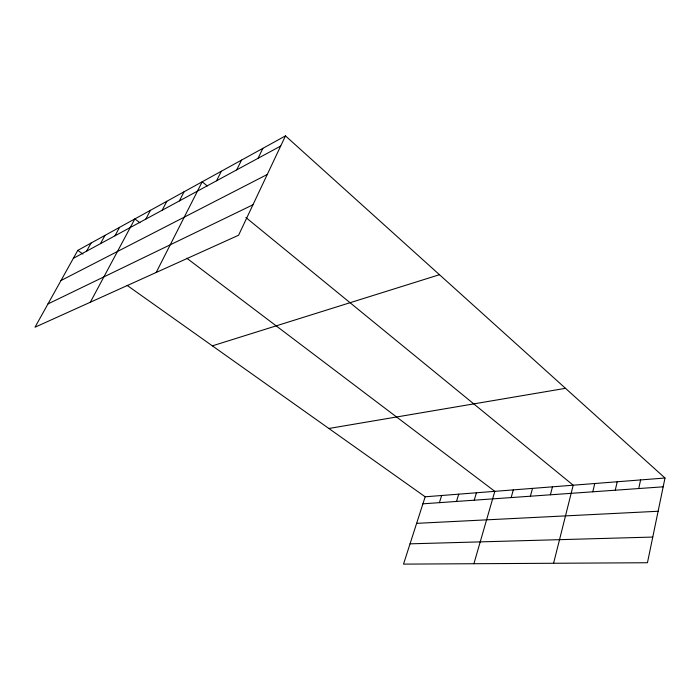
<?xml version="1.0" encoding="UTF-8"?>
<svg xmlns="http://www.w3.org/2000/svg" width="700" height="700" viewBox="0 0 700 700"><rect width="100%" height="100%" fill="white"/><g stroke="black" fill="none" stroke-linecap="round" stroke-linejoin="round"><path stroke-width="1.05" d="M665 478.021L647.447 562.739L403.515 564.121L425.171 496.79L665 478.021L285.477 135.879L77.779 250.381L35 327.224L238.578 235.244L285.477 135.879M638.724 488.548L640.614 479.929M615.274 490.201L617.216 481.758M592.778 491.802L594.773 483.516M553.586 563.273L573.204 485.205L245.875 217.516M550.384 494.804L552.466 486.824M530.399 496.213L532.516 488.39M511.157 497.577L513.31 489.895M473.918 563.719L494.804 491.339L186.804 258.221M474.233 500.194L476.438 492.774M456.496 501.445L458.727 494.165M439.408 502.661L441.648 495.495M258.072 158.287L262.859 148.347M236.731 169.846L241.509 160.125M216.562 180.775L221.314 171.255M156.196 272.466L202.195 181.799L207.244 185.929M179.357 200.926L184.056 191.791M162.164 210.236L166.836 201.285M145.819 219.091L150.456 210.315M90.335 302.225L134.864 218.907L139.974 222.775M115.001 235.786L119.56 227.351M100.459 243.661L104.983 235.384M86.59 251.178L91.061 243.057M73.343 258.352L280.683 146.046M61.005 280.516L267.251 174.484M47.968 303.931L252.945 204.794M212.371 345.852L439.469 274.706M328.869 428.479L565.504 388.325M422.905 503.825L663.18 486.815M416.631 523.346L658.114 511.262M410.043 543.839L652.767 537.066M77.779 250.381L82.95 254.056M127.111 285.373L425.171 496.79"/></g></svg>
